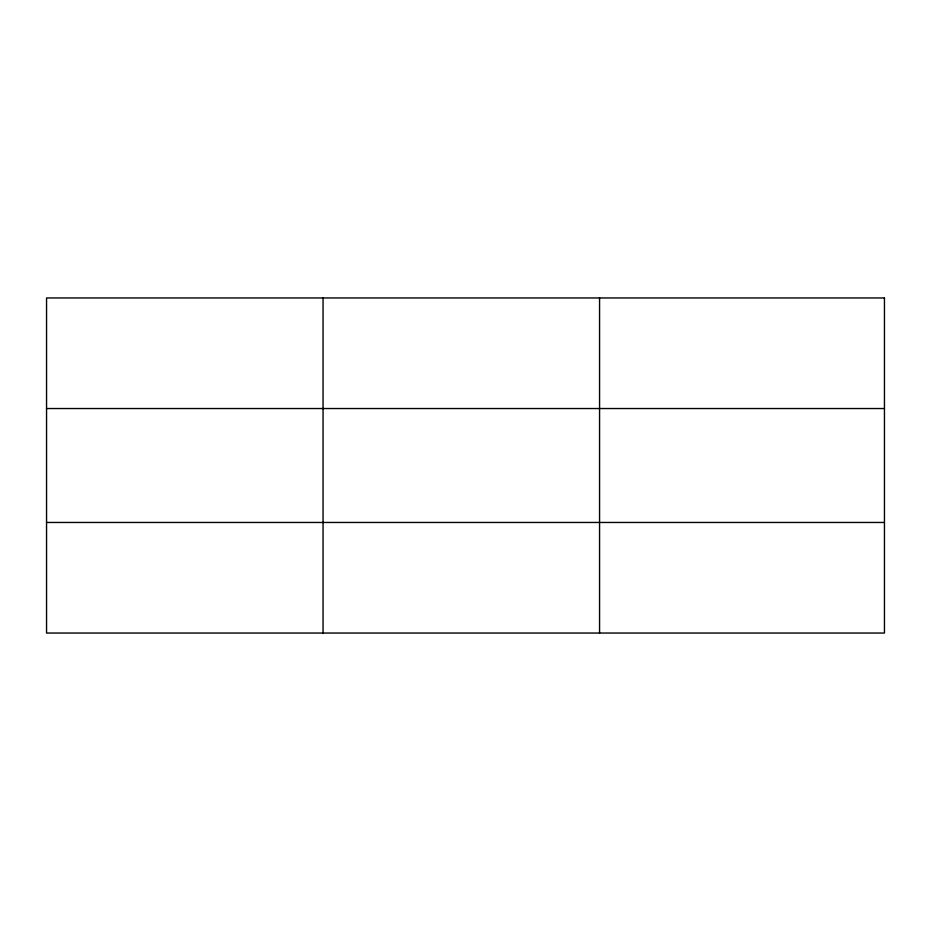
<?xml version="1.0" encoding="UTF-8"?>
<svg xmlns="http://www.w3.org/2000/svg" width="931" height="931" viewBox="0 0 931 931"><rect width="100%" height="100%" fill="white"/><g stroke="black" fill="none" stroke-linecap="round" stroke-linejoin="round"><path stroke-width="1.4" d="M323.057 297.955L323.057 633.045M599.564 297.955L599.564 633.045M46.55 408.534L884.45 408.534M46.55 522.466L884.45 522.466M884.45 297.955L884.45 633.045L46.55 633.045L46.55 297.955L884.45 297.955"/></g></svg>
